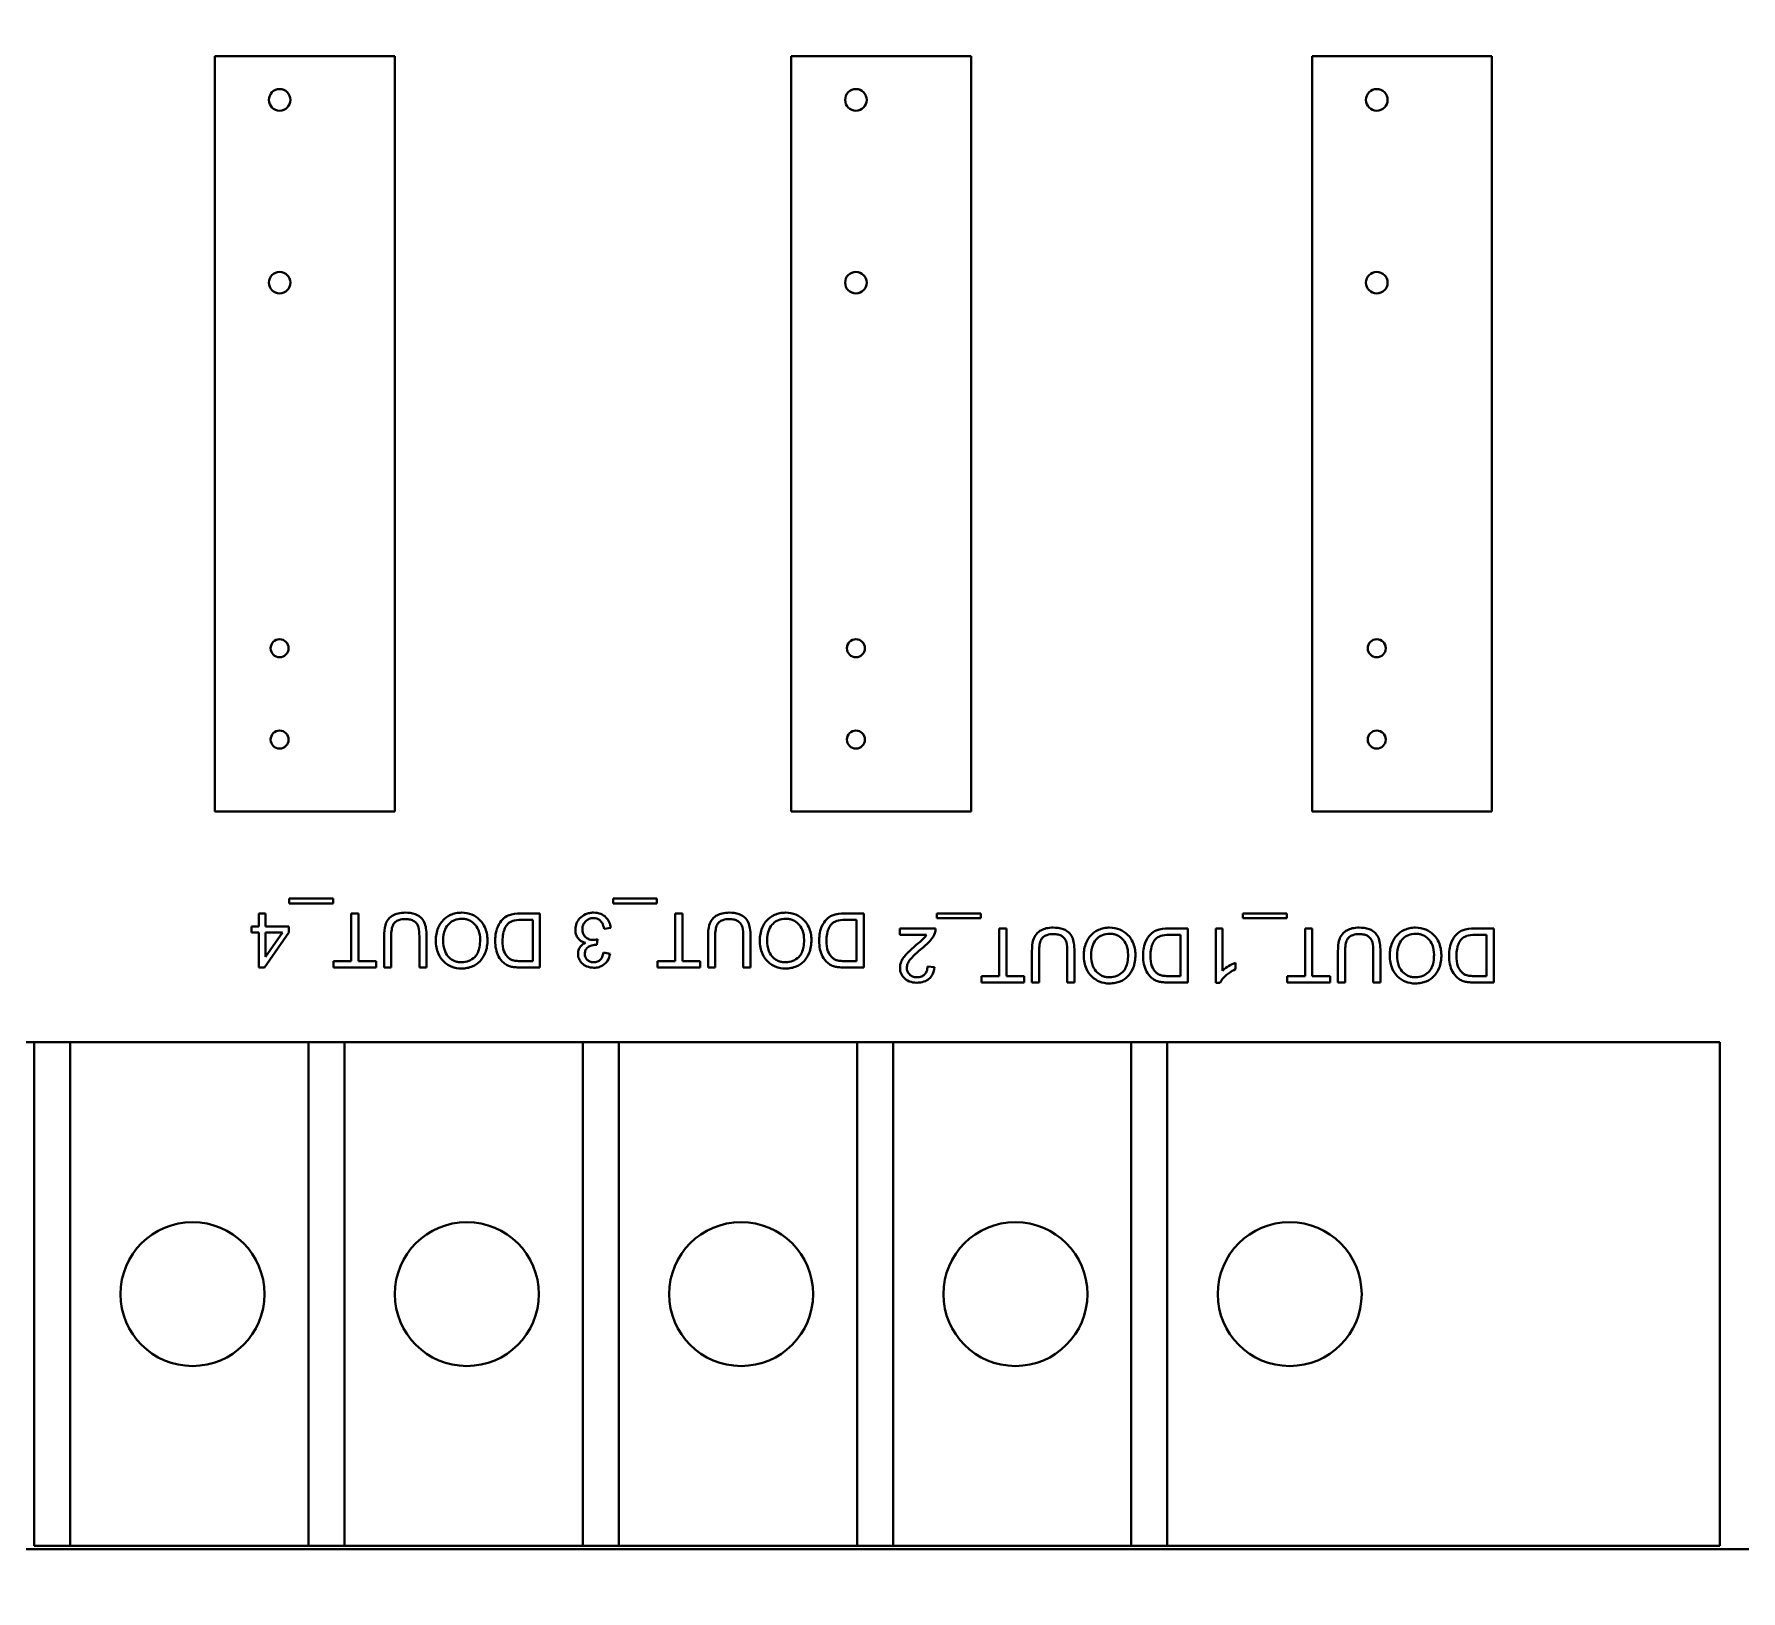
# Model space of a CAD drawing. Header units: millimetres. Extents: x 0 to 5945, y 0 to 4205.
# Drawn here: x 1756.53 to 1803.94, y 302.19 to 345.46 of the extents above; entities that cross this region are included whole.
import ezdxf

# ---------------------------------------------------------------- set-up
doc = ezdxf.new("R2010")
doc.units = ezdxf.units.MM
doc.header["$LTSCALE"] = 5
doc.layers.add('가시적인 것(ISO)', color=3, linetype='Continuous', lineweight=40)
doc.layers.add('해치(ISO)', color=7, linetype='Continuous', lineweight=18)

msp = doc.modelspace()

# ---------------------------------------------------------------- hatches: boundary and pattern name
at = {"layer": '해치(ISO)'}
h = msp.add_hatch(dxfattribs=at)
h.set_pattern_fill('ANSI31', color=256, scale=127, angle=75.0002, style=0)
h.set_pattern_definition([(120.0002, (0, 0), (-13.74813, -7.93754), [])])
h.paths.add_polyline_path([(1602.237, 257.352), (2132.237, 257.352), (2132.237, 827.352), (1602.237, 827.352), (1602.237, 766.852), (1602.237, 707.852), (1602.237, 376.852), (1602.237, 317.852)])
h.paths.add_polyline_path([(1604.237, 259.352), (1604.237, 825.352), (2130.237, 825.352), (2130.237, 259.352)], flags=0)
edge = h.paths.add_edge_path()
edge.add_ellipse((1657.237, 307.352), major_axis=(-4, 0), ratio=1, start_angle=0, end_angle=360)
h.paths.add_polyline_path([(2102.237, 287.352), (2102.237, 797.352), (1632.237, 797.352), (1632.237, 287.352)])
h.paths.add_polyline_path([(1634.237, 289.352), (1634.237, 795.352), (2100.237, 795.352), (2100.237, 289.352)], flags=0)
h = msp.add_hatch(dxfattribs=at)
h.set_pattern_fill('ANSI31', color=256, scale=127, angle=90.0002, style=0)
h.set_pattern_definition([(135.0002, (0, 0), (-11.22528, -11.22536), [])])
edge = h.paths.add_edge_path()
edge.add_line((2117.821, 285.352), (2117.821, 799.352))
edge.add_ellipse((2104.437, 799.352), major_axis=(13.384, 0), ratio=1, start_angle=0, end_angle=90)
edge.add_line((2104.437, 812.736), (1630.437, 812.736))
edge.add_ellipse((1630.437, 799.352), major_axis=(0, 13.384), ratio=1, start_angle=0, end_angle=90)
edge.add_line((1617.053, 799.352), (1617.053, 285.352))
edge.add_ellipse((1630.437, 285.352), major_axis=(-13.384, 0), ratio=1, start_angle=0, end_angle=90)
edge.add_line((1630.437, 271.967), (1867.387, 271.967))
edge.add_line((1867.387, 271.967), (1867.387, 284.311))
edge.add_line((1867.387, 284.311), (1630.437, 284.311))
edge.add_ellipse((1630.437, 285.352), major_axis=(0, -1.041), ratio=1, start_angle=270, end_angle=360, ccw=False)
edge.add_line((1629.396, 285.352), (1629.396, 799.352))
edge.add_ellipse((1630.437, 799.352), major_axis=(-1.041, 0), ratio=1, start_angle=270, end_angle=360, ccw=False)
edge.add_line((1630.437, 800.392), (2104.437, 800.392))
edge.add_ellipse((2104.437, 799.352), major_axis=(0, 1.041), ratio=1, start_angle=270, end_angle=360, ccw=False)
edge.add_line((2105.478, 799.352), (2105.478, 285.352))
edge.add_ellipse((2104.437, 285.352), major_axis=(1.041, 0), ratio=1, start_angle=270, end_angle=360, ccw=False)
edge.add_line((2104.437, 284.311), (1867.487, 284.311))
edge.add_line((1867.487, 284.311), (1867.487, 271.967))
edge.add_line((1867.487, 271.967), (2104.437, 271.967))
edge.add_ellipse((2104.437, 285.352), major_axis=(0, -13.384), ratio=1, start_angle=0, end_angle=90)

# ---------------------------------------------------------------- linework, layer by layer
at = {"layer": '가시적인 것(ISO)'}
for p, q in [((1766.544, 344.844), (1761.548, 344.844)), ((1761.548, 344.844), (1761.548, 323.853)), ((1766.544, 323.853), (1766.544, 344.844)), ((1782.554, 344.844), (1777.558, 344.844)), ((1777.558, 344.844), (1777.558, 323.853)), ((1782.554, 323.853), (1782.554, 344.844)), ((1797.024, 344.844), (1792.028, 344.844)), ((1792.028, 344.844), (1792.028, 323.853)), ((1797.024, 323.853), (1797.024, 344.844)), ((1761.548, 323.853), (1766.544, 323.853)), ((1777.558, 323.853), (1782.554, 323.853)), ((1792.028, 323.853), (1797.024, 323.853)), ((1762.957, 321.018), (1762.772, 321.018)), ((1762.772, 321.018), (1762.772, 320.659)), ((1762.957, 320.659), (1762.957, 321.018)), ((1764.83, 321.434), (1763.609, 321.434)), ((1763.609, 321.434), (1763.609, 321.301)), ((1763.609, 321.301), (1764.83, 321.301)), ((1764.83, 321.301), (1764.83, 321.434)), ((1765.536, 321.018), (1765.337, 321.018)), ((1765.337, 321.018), (1765.337, 319.695)), ((1765.536, 319.695), (1765.536, 321.018)), ((1770.575, 321.018), (1770.034, 321.018)), ((1770.575, 319.518), (1770.575, 321.018)), ((1773.83, 321.434), (1772.609, 321.434)), ((1772.609, 321.434), (1772.609, 321.301)), ((1772.609, 321.301), (1773.83, 321.301)), ((1773.83, 321.301), (1773.83, 321.434)), ((1774.536, 321.018), (1774.337, 321.018)), ((1774.337, 321.018), (1774.337, 319.695)), ((1774.536, 319.695), (1774.536, 321.018)), ((1779.575, 321.018), (1779.034, 321.018)), ((1779.575, 319.518), (1779.575, 321.018)), ((1782.83, 321.018), (1781.609, 321.018)), ((1781.609, 321.018), (1781.609, 320.885)), ((1782.83, 320.885), (1782.83, 321.018)), ((1791.33, 321.018), (1790.109, 321.018)), ((1790.109, 321.018), (1790.109, 320.885)), ((1791.33, 320.885), (1791.33, 321.018)), ((1762.772, 320.659), (1762.57, 320.659)), ((1762.57, 320.659), (1762.57, 320.489)), ((1763.607, 320.659), (1762.957, 320.659)), ((1763.607, 320.489), (1763.607, 320.659)), ((1770.056, 320.84), (1770.377, 320.84)), ((1770.377, 320.84), (1770.377, 319.695)), ((1772.361, 320.596), (1772.545, 320.62)), ((1779.056, 320.84), (1779.377, 320.84)), ((1779.377, 320.84), (1779.377, 319.695)), ((1781.571, 320.602), (1780.579, 320.602)), ((1780.579, 320.602), (1780.579, 320.424)), ((1781.609, 320.885), (1782.83, 320.885)), ((1783.536, 320.602), (1783.337, 320.602)), ((1783.337, 320.602), (1783.337, 319.279)), ((1783.536, 319.279), (1783.536, 320.602)), ((1788.575, 320.602), (1788.034, 320.602)), ((1788.575, 319.102), (1788.575, 320.602)), ((1789.538, 320.602), (1789.354, 320.602)), ((1789.354, 320.602), (1789.354, 319.096)), ((1789.538, 319.429), (1789.538, 320.602)), ((1790.109, 320.885), (1791.33, 320.885)), ((1792.036, 320.602), (1791.837, 320.602)), ((1791.837, 320.602), (1791.837, 319.279)), ((1792.036, 319.279), (1792.036, 320.602)), ((1797.075, 320.602), (1796.534, 320.602)), ((1797.075, 319.102), (1797.075, 320.602)), ((1762.57, 320.489), (1762.772, 320.489)), ((1762.772, 320.489), (1762.772, 319.518)), ((1762.923, 319.518), (1763.607, 320.489)), ((1762.957, 319.813), (1762.957, 320.489)), ((1762.957, 320.489), (1763.426, 320.489)), ((1763.426, 320.489), (1762.957, 319.813)), ((1766.248, 320.384), (1766.248, 319.518)), ((1766.447, 319.518), (1766.447, 320.383)), ((1767.229, 320.383), (1767.229, 319.518)), ((1767.428, 319.518), (1767.428, 320.384)), ((1772.162, 320.145), (1772.182, 320.307)), ((1775.248, 320.384), (1775.248, 319.518)), ((1775.447, 319.518), (1775.447, 320.383)), ((1776.229, 320.383), (1776.229, 319.518)), ((1776.428, 319.518), (1776.428, 320.384)), ((1780.579, 320.424), (1781.314, 320.424)), ((1788.056, 320.424), (1788.377, 320.424)), ((1788.377, 320.424), (1788.377, 319.279)), ((1796.556, 320.424), (1796.877, 320.424)), ((1796.877, 320.424), (1796.877, 319.279)), ((1765.337, 319.695), (1764.841, 319.695)), ((1764.841, 319.695), (1764.841, 319.518)), ((1766.03, 319.695), (1765.536, 319.695)), ((1766.03, 319.518), (1766.03, 319.695)), ((1770.377, 319.695), (1770.061, 319.695)), ((1772.527, 319.901), (1772.343, 319.934)), ((1774.337, 319.695), (1773.841, 319.695)), ((1773.841, 319.695), (1773.841, 319.518)), ((1775.03, 319.695), (1774.536, 319.695)), ((1775.03, 319.518), (1775.03, 319.695)), ((1779.377, 319.695), (1779.061, 319.695)), ((1784.248, 319.968), (1784.248, 319.102)), ((1784.447, 319.102), (1784.447, 319.967)), ((1785.229, 319.967), (1785.229, 319.102)), ((1785.428, 319.102), (1785.428, 319.968)), ((1789.906, 319.472), (1789.906, 319.65)), ((1792.748, 319.968), (1792.748, 319.102)), ((1792.947, 319.102), (1792.947, 319.967)), ((1793.729, 319.967), (1793.729, 319.102)), ((1793.928, 319.102), (1793.928, 319.968)), ((1762.772, 319.518), (1762.923, 319.518)), ((1764.841, 319.518), (1766.03, 319.518)), ((1766.248, 319.518), (1766.447, 319.518)), ((1767.229, 319.518), (1767.428, 319.518)), ((1770.059, 319.518), (1770.575, 319.518)), ((1773.841, 319.518), (1775.03, 319.518)), ((1775.248, 319.518), (1775.447, 319.518)), ((1776.229, 319.518), (1776.428, 319.518)), ((1779.059, 319.518), (1779.575, 319.518)), ((1781.536, 319.529), (1781.346, 319.549)), ((1783.337, 319.279), (1782.841, 319.279)), ((1782.841, 319.279), (1782.841, 319.102)), ((1782.841, 319.102), (1784.03, 319.102)), ((1784.03, 319.279), (1783.536, 319.279)), ((1784.03, 319.102), (1784.03, 319.279)), ((1784.248, 319.102), (1784.447, 319.102)), ((1785.229, 319.102), (1785.428, 319.102)), ((1788.059, 319.102), (1788.575, 319.102)), ((1788.377, 319.279), (1788.061, 319.279)), ((1791.837, 319.279), (1791.341, 319.279)), ((1791.341, 319.279), (1791.341, 319.102)), ((1791.341, 319.102), (1792.53, 319.102)), ((1792.53, 319.279), (1792.036, 319.279)), ((1792.53, 319.102), (1792.53, 319.279)), ((1792.748, 319.102), (1792.947, 319.102)), ((1793.729, 319.102), (1793.928, 319.102)), ((1796.559, 319.102), (1797.075, 319.102)), ((1796.877, 319.279), (1796.561, 319.279)), ((1789.354, 319.096), (1789.473, 319.096)), ((1756.527, 317.441), (1749.907, 317.441)), ((1756.527, 317.441), (1756.527, 303.442)), ((1757.527, 317.441), (1756.527, 317.441)), ((1757.527, 303.442), (1757.527, 317.441)), ((1764.147, 317.441), (1757.527, 317.441)), ((1764.147, 317.441), (1764.147, 303.442)), ((1765.147, 317.441), (1764.147, 317.441)), ((1765.147, 303.442), (1765.147, 317.441)), ((1771.767, 317.441), (1765.147, 317.441)), ((1771.767, 317.441), (1771.767, 303.442)), ((1772.767, 317.441), (1771.767, 317.441)), ((1772.767, 303.442), (1772.767, 317.441)), ((1779.387, 317.441), (1772.767, 317.441)), ((1779.387, 317.441), (1779.387, 303.442)), ((1780.387, 317.441), (1779.387, 317.441)), ((1780.387, 303.442), (1780.387, 317.441)), ((1787.007, 317.441), (1780.387, 317.441)), ((1787.007, 317.441), (1787.007, 303.442)), ((1788.007, 317.441), (1787.007, 317.441)), ((1788.007, 303.442), (1788.007, 317.441)), ((1803.356, 317.441), (1788.007, 317.441)), ((1803.356, 303.442), (1803.356, 317.441)), ((1687.237, 303.352), (1857.237, 303.352)), ((1756.527, 303.442), (1757.527, 303.442)), ((1757.527, 303.442), (1764.147, 303.442)), ((1764.147, 303.442), (1765.147, 303.442)), ((1765.147, 303.442), (1771.767, 303.442)), ((1771.767, 303.442), (1772.767, 303.442)), ((1772.767, 303.442), (1779.387, 303.442)), ((1779.387, 303.442), (1780.387, 303.442)), ((1780.387, 303.442), (1787.007, 303.442)), ((1787.007, 303.442), (1788.007, 303.442)), ((1788.007, 303.442), (1803.356, 303.442))]:
    msp.add_line(p, q, dxfattribs=at)
for centre, radius in [((1763.347, 343.632), 0.3), ((1779.357, 343.632), 0.3), ((1793.827, 343.632), 0.3), ((1763.347, 338.552), 0.3), ((1779.357, 338.552), 0.3), ((1793.827, 338.552), 0.3), ((1763.347, 328.392), 0.25), ((1779.357, 328.392), 0.25), ((1793.827, 328.392), 0.25), ((1763.347, 325.852), 0.25), ((1779.357, 325.852), 0.25), ((1793.827, 325.852), 0.25), ((1760.927, 310.442), 2), ((1768.547, 310.442), 2), ((1776.167, 310.442), 2), ((1783.787, 310.442), 2), ((1791.407, 310.442), 2)]:
    msp.add_circle(centre, radius, dxfattribs=at)
for points, knots in [([(1766.835, 321.043), (1766.771, 321.043), (1766.706, 321.037), (1766.59, 321.011), (1766.539, 320.992), (1766.47, 320.952), (1766.412, 320.916), (1766.322, 320.803), (1766.299, 320.751), (1766.257, 320.605), (1766.248, 320.494), (1766.248, 320.384)], [-0.1827395, -0.1827395, -0.1827395, -0.1827395, -0.1243095, -0.1243095, -0.0742781, -0.0742781, -0.0514626, -0.0514626, -0.0329561, -0.0329561, 0, 0, 0, 0]), ([(1767.428, 320.384), (1767.428, 320.458), (1767.424, 320.536), (1767.403, 320.665), (1767.388, 320.723), (1767.341, 320.826), (1767.31, 320.869), (1767.24, 320.933), (1767.192, 320.971), (1767.027, 321.032), (1766.928, 321.043), (1766.835, 321.043)], [-0.1666428, -0.1666428, -0.1666428, -0.1666428, -0.120317, -0.120317, -0.0849202, -0.0849202, -0.0527526, -0.0527526, -0.028158, -0.028158, 0, 0, 0, 0]), ([(1768.403, 321.043), (1768.35, 321.043), (1768.297, 321.038), (1768.193, 321.016), (1768.144, 320.999), (1767.993, 320.932), (1767.93, 320.877), (1767.827, 320.773), (1767.782, 320.692), (1767.706, 320.508), (1767.686, 320.39), (1767.686, 320.27)], [-0.08052814, -0.08052814, -0.08052814, -0.08052814, -0.075448, -0.075448, -0.0704261, -0.0704261, -0.05969695, -0.05969695, -0.03604414, -0.03604414, 0, 0, 0, 0]), ([(1769.121, 320.287), (1769.121, 320.348), (1769.115, 320.407), (1769.09, 320.525), (1769.072, 320.582), (1769.02, 320.698), (1768.977, 320.774), (1768.842, 320.907), (1768.768, 320.956), (1768.598, 321.026), (1768.502, 321.043), (1768.403, 321.043)], [-0.1419282, -0.1419282, -0.1419282, -0.1419282, -0.11405, -0.11405, -0.0863552, -0.0863552, -0.0554723, -0.0554723, -0.0295193, -0.0295193, 0, 0, 0, 0]), ([(1770.034, 321.018), (1769.937, 321.018), (1769.811, 321.008), (1769.637, 320.936), (1769.587, 320.902), (1769.493, 320.808), (1769.446, 320.747), (1769.344, 320.496), (1769.335, 320.352), (1769.335, 320.26)], [-0.1013045, -0.1013045, -0.1013045, -0.1013045, -0.0660401, -0.0660401, -0.0467074, -0.0467074, -0.0277304, -0.0277304, 0, 0, 0, 0]), ([(1772.069, 321.043), (1772.029, 321.043), (1771.99, 321.04), (1771.916, 321.025), (1771.881, 321.014), (1771.78, 320.971), (1771.729, 320.93), (1771.65, 320.848), (1771.619, 320.802), (1771.574, 320.694), (1771.563, 320.635), (1771.563, 320.574)], [-0.06985908, -0.06985908, -0.06985908, -0.06985908, -0.0607385, -0.0607385, -0.05217226, -0.05217226, -0.03520118, -0.03520118, -0.01818642, -0.01818642, 0, 0, 0, 0]), ([(1772.545, 320.62), (1772.54, 320.676), (1772.527, 320.73), (1772.481, 320.83), (1772.45, 320.873), (1772.369, 320.953), (1772.321, 320.985), (1772.205, 321.032), (1772.137, 321.043), (1772.069, 321.043)], [-0.06885089, -0.06885089, -0.06885089, -0.06885089, -0.0529579, -0.0529579, -0.03766992, -0.03766992, -0.02055925, -0.02055925, 0, 0, 0, 0]), ([(1775.835, 321.043), (1775.771, 321.043), (1775.706, 321.037), (1775.59, 321.011), (1775.539, 320.992), (1775.47, 320.952), (1775.412, 320.916), (1775.322, 320.803), (1775.299, 320.751), (1775.257, 320.605), (1775.248, 320.494), (1775.248, 320.384)], [-0.1827395, -0.1827395, -0.1827395, -0.1827395, -0.1243095, -0.1243095, -0.0742781, -0.0742781, -0.0514626, -0.0514626, -0.0329561, -0.0329561, 0, 0, 0, 0]), ([(1776.428, 320.384), (1776.428, 320.458), (1776.424, 320.536), (1776.403, 320.665), (1776.388, 320.723), (1776.341, 320.826), (1776.31, 320.869), (1776.24, 320.933), (1776.192, 320.971), (1776.027, 321.032), (1775.928, 321.043), (1775.835, 321.043)], [-0.1666428, -0.1666428, -0.1666428, -0.1666428, -0.120317, -0.120317, -0.0849202, -0.0849202, -0.0527526, -0.0527526, -0.028158, -0.028158, 0, 0, 0, 0]), ([(1777.403, 321.043), (1777.35, 321.043), (1777.297, 321.038), (1777.193, 321.016), (1777.144, 320.999), (1776.993, 320.932), (1776.93, 320.877), (1776.827, 320.773), (1776.782, 320.692), (1776.706, 320.508), (1776.686, 320.39), (1776.686, 320.27)], [-0.08052814, -0.08052814, -0.08052814, -0.08052814, -0.075448, -0.075448, -0.0704261, -0.0704261, -0.05969695, -0.05969695, -0.03604414, -0.03604414, 0, 0, 0, 0]), ([(1778.121, 320.287), (1778.121, 320.348), (1778.115, 320.407), (1778.09, 320.525), (1778.072, 320.582), (1778.02, 320.698), (1777.977, 320.774), (1777.842, 320.907), (1777.768, 320.956), (1777.598, 321.026), (1777.502, 321.043), (1777.403, 321.043)], [-0.1419282, -0.1419282, -0.1419282, -0.1419282, -0.11405, -0.11405, -0.0863552, -0.0863552, -0.0554723, -0.0554723, -0.0295193, -0.0295193, 0, 0, 0, 0]), ([(1779.034, 321.018), (1778.937, 321.018), (1778.811, 321.008), (1778.637, 320.936), (1778.587, 320.902), (1778.493, 320.808), (1778.446, 320.747), (1778.344, 320.496), (1778.335, 320.352), (1778.335, 320.26)], [-0.1013045, -0.1013045, -0.1013045, -0.1013045, -0.0660401, -0.0660401, -0.0467074, -0.0467074, -0.0277304, -0.0277304, 0, 0, 0, 0]), ([(1766.447, 320.383), (1766.447, 320.445), (1766.45, 320.512), (1766.469, 320.618), (1766.481, 320.666), (1766.518, 320.739), (1766.536, 320.762), (1766.588, 320.807), (1766.622, 320.824), (1766.719, 320.857), (1766.788, 320.863), (1766.852, 320.863)], [-0.06580544, -0.06580544, -0.06580544, -0.06580544, -0.05062257, -0.05062257, -0.03951225, -0.03951225, -0.0306635, -0.0306635, -0.01915675, -0.01915675, 0, 0, 0, 0]), ([(1766.852, 320.863), (1766.893, 320.863), (1766.934, 320.859), (1767.019, 320.839), (1767.052, 320.823), (1767.106, 320.791), (1767.132, 320.768), (1767.183, 320.702), (1767.197, 320.663), (1767.224, 320.564), (1767.229, 320.471), (1767.229, 320.383)], [-0.0552723, -0.0552723, -0.0552723, -0.0552723, -0.05006966, -0.05006966, -0.04418631, -0.04418631, -0.03650006, -0.03650006, -0.02622502, -0.02622502, 0, 0, 0, 0]), ([(1767.891, 320.268), (1767.891, 320.371), (1767.905, 320.478), (1767.974, 320.642), (1768.013, 320.694), (1768.099, 320.778), (1768.149, 320.812), (1768.268, 320.861), (1768.336, 320.872), (1768.404, 320.872)], [-0.08165834, -0.08165834, -0.08165834, -0.08165834, -0.05685822, -0.05685822, -0.03882835, -0.03882835, -0.0205962, -0.0205962, 0, 0, 0, 0]), ([(1768.404, 320.872), (1768.44, 320.872), (1768.475, 320.869), (1768.543, 320.856), (1768.575, 320.847), (1768.665, 320.808), (1768.717, 320.772), (1768.795, 320.692), (1768.838, 320.639), (1768.904, 320.472), (1768.917, 320.38), (1768.917, 320.289)], [-0.1304948, -0.1304948, -0.1304948, -0.1304948, -0.1101568, -0.1101568, -0.0908219, -0.0908219, -0.0538229, -0.0538229, -0.0272604, -0.0272604, 0, 0, 0, 0]), ([(1769.54, 320.256), (1769.54, 320.323), (1769.544, 320.391), (1769.57, 320.53), (1769.59, 320.579), (1769.627, 320.658), (1769.654, 320.7), (1769.689, 320.735)], [-0.03646535, -0.03646535, -0.03646535, -0.03646535, -0.02628406, -0.02628406, -0.01488015, -0.01488015, 0, 0, 0, 0]), ([(1769.689, 320.735), (1769.707, 320.753), (1769.726, 320.768), (1769.776, 320.797), (1769.805, 320.807), (1769.886, 320.833), (1769.968, 320.84), (1770.056, 320.84)], [-0.03972134, -0.03972134, -0.03972134, -0.03972134, -0.03404767, -0.03404767, -0.02637667, -0.02637667, 0, 0, 0, 0]), ([(1771.563, 320.574), (1771.563, 320.534), (1771.567, 320.494), (1771.587, 320.42), (1771.601, 320.386), (1771.64, 320.325), (1771.667, 320.292), (1771.748, 320.235), (1771.795, 320.216), (1771.843, 320.205)], [-0.0613968, -0.0613968, -0.0613968, -0.0613968, -0.04487794, -0.04487794, -0.02976308, -0.02976308, -0.0150421, -0.0150421, 0, 0, 0, 0]), ([(1771.759, 320.578), (1771.759, 320.6), (1771.761, 320.623), (1771.769, 320.666), (1771.775, 320.687), (1771.802, 320.749), (1771.828, 320.781), (1771.881, 320.832), (1771.912, 320.853), (1771.985, 320.884), (1772.026, 320.891), (1772.067, 320.891)], [-0.04480517, -0.04480517, -0.04480517, -0.04480517, -0.03953756, -0.03953756, -0.03452526, -0.03452526, -0.02387614, -0.02387614, -0.01249682, -0.01249682, 0, 0, 0, 0]), ([(1772.053, 320.286), (1772.01, 320.286), (1771.968, 320.293), (1771.896, 320.323), (1771.866, 320.343), (1771.814, 320.397), (1771.794, 320.426), (1771.765, 320.496), (1771.759, 320.537), (1771.759, 320.578)], [-0.04828106, -0.04828106, -0.04828106, -0.04828106, -0.03456334, -0.03456334, -0.02296734, -0.02296734, -0.01228332, -0.01228332, 0, 0, 0, 0]), ([(1772.067, 320.891), (1772.098, 320.891), (1772.128, 320.887), (1772.184, 320.869), (1772.21, 320.856), (1772.264, 320.815), (1772.286, 320.788), (1772.332, 320.709), (1772.35, 320.651), (1772.361, 320.596)], [-0.04276956, -0.04276956, -0.04276956, -0.04276956, -0.03481239, -0.03481239, -0.02718734, -0.02718734, -0.01690671, -0.01690671, 0, 0, 0, 0]), ([(1775.447, 320.383), (1775.447, 320.445), (1775.45, 320.512), (1775.469, 320.618), (1775.481, 320.666), (1775.518, 320.739), (1775.536, 320.762), (1775.588, 320.807), (1775.622, 320.824), (1775.719, 320.857), (1775.788, 320.863), (1775.852, 320.863)], [-0.06580544, -0.06580544, -0.06580544, -0.06580544, -0.05062257, -0.05062257, -0.03951225, -0.03951225, -0.0306635, -0.0306635, -0.01915675, -0.01915675, 0, 0, 0, 0]), ([(1775.852, 320.863), (1775.893, 320.863), (1775.934, 320.859), (1776.019, 320.839), (1776.052, 320.823), (1776.106, 320.791), (1776.132, 320.768), (1776.183, 320.702), (1776.197, 320.663), (1776.224, 320.564), (1776.229, 320.471), (1776.229, 320.383)], [-0.0552723, -0.0552723, -0.0552723, -0.0552723, -0.05006966, -0.05006966, -0.04418631, -0.04418631, -0.03650006, -0.03650006, -0.02622502, -0.02622502, 0, 0, 0, 0]), ([(1776.891, 320.268), (1776.891, 320.371), (1776.905, 320.478), (1776.974, 320.642), (1777.013, 320.694), (1777.099, 320.778), (1777.149, 320.812), (1777.268, 320.861), (1777.336, 320.872), (1777.404, 320.872)], [-0.08165834, -0.08165834, -0.08165834, -0.08165834, -0.05685822, -0.05685822, -0.03882835, -0.03882835, -0.0205962, -0.0205962, 0, 0, 0, 0]), ([(1777.404, 320.872), (1777.44, 320.872), (1777.475, 320.869), (1777.543, 320.856), (1777.575, 320.847), (1777.665, 320.808), (1777.717, 320.772), (1777.795, 320.692), (1777.838, 320.639), (1777.904, 320.472), (1777.917, 320.38), (1777.917, 320.289)], [-0.1304948, -0.1304948, -0.1304948, -0.1304948, -0.1101568, -0.1101568, -0.0908219, -0.0908219, -0.0538229, -0.0538229, -0.0272604, -0.0272604, 0, 0, 0, 0]), ([(1778.54, 320.256), (1778.54, 320.323), (1778.544, 320.391), (1778.57, 320.53), (1778.59, 320.579), (1778.627, 320.658), (1778.654, 320.7), (1778.689, 320.735)], [-0.03646535, -0.03646535, -0.03646535, -0.03646535, -0.02628406, -0.02628406, -0.01488015, -0.01488015, 0, 0, 0, 0]), ([(1778.689, 320.735), (1778.707, 320.753), (1778.726, 320.768), (1778.776, 320.797), (1778.805, 320.807), (1778.886, 320.833), (1778.968, 320.84), (1779.056, 320.84)], [-0.03972134, -0.03972134, -0.03972134, -0.03972134, -0.03404767, -0.03404767, -0.02637667, -0.02637667, 0, 0, 0, 0]), ([(1781.549, 320.473), (1781.557, 320.494), (1781.563, 320.515), (1781.57, 320.558), (1781.571, 320.58), (1781.571, 320.602)], [-0.01312176, -0.01312176, -0.01312176, -0.01312176, -0.00656352, -0.00656352, 0, 0, 0, 0]), ([(1784.835, 320.627), (1784.771, 320.627), (1784.706, 320.621), (1784.59, 320.595), (1784.539, 320.576), (1784.47, 320.535), (1784.412, 320.499), (1784.322, 320.387), (1784.299, 320.335), (1784.257, 320.189), (1784.248, 320.078), (1784.248, 319.968)], [-0.1827395, -0.1827395, -0.1827395, -0.1827395, -0.1243095, -0.1243095, -0.0742781, -0.0742781, -0.0514626, -0.0514626, -0.0329561, -0.0329561, 0, 0, 0, 0]), ([(1785.428, 319.968), (1785.428, 320.042), (1785.424, 320.12), (1785.403, 320.248), (1785.388, 320.307), (1785.341, 320.41), (1785.31, 320.453), (1785.24, 320.517), (1785.192, 320.555), (1785.027, 320.616), (1784.928, 320.627), (1784.835, 320.627)], [-0.1666428, -0.1666428, -0.1666428, -0.1666428, -0.120317, -0.120317, -0.0849202, -0.0849202, -0.0527526, -0.0527526, -0.028158, -0.028158, 0, 0, 0, 0]), ([(1786.403, 320.627), (1786.35, 320.627), (1786.297, 320.621), (1786.193, 320.6), (1786.144, 320.583), (1785.993, 320.516), (1785.93, 320.461), (1785.827, 320.357), (1785.782, 320.276), (1785.706, 320.092), (1785.686, 319.974), (1785.686, 319.854)], [-0.08052814, -0.08052814, -0.08052814, -0.08052814, -0.075448, -0.075448, -0.0704261, -0.0704261, -0.05969695, -0.05969695, -0.03604414, -0.03604414, 0, 0, 0, 0]), ([(1787.121, 319.871), (1787.121, 319.931), (1787.115, 319.991), (1787.09, 320.109), (1787.072, 320.166), (1787.02, 320.282), (1786.977, 320.358), (1786.842, 320.491), (1786.768, 320.539), (1786.598, 320.61), (1786.502, 320.627), (1786.403, 320.627)], [-0.1419282, -0.1419282, -0.1419282, -0.1419282, -0.11405, -0.11405, -0.0863552, -0.0863552, -0.0554723, -0.0554723, -0.0295193, -0.0295193, 0, 0, 0, 0]), ([(1788.034, 320.602), (1787.937, 320.602), (1787.811, 320.592), (1787.637, 320.52), (1787.587, 320.486), (1787.493, 320.392), (1787.446, 320.331), (1787.344, 320.08), (1787.335, 319.936), (1787.335, 319.844)], [-0.1013045, -0.1013045, -0.1013045, -0.1013045, -0.0660401, -0.0660401, -0.0467074, -0.0467074, -0.0277304, -0.0277304, 0, 0, 0, 0]), ([(1793.335, 320.627), (1793.271, 320.627), (1793.206, 320.621), (1793.09, 320.595), (1793.039, 320.576), (1792.97, 320.535), (1792.912, 320.499), (1792.822, 320.387), (1792.799, 320.335), (1792.757, 320.189), (1792.748, 320.078), (1792.748, 319.968)], [-0.1827395, -0.1827395, -0.1827395, -0.1827395, -0.1243095, -0.1243095, -0.0742781, -0.0742781, -0.0514626, -0.0514626, -0.0329561, -0.0329561, 0, 0, 0, 0]), ([(1793.928, 319.968), (1793.928, 320.042), (1793.924, 320.12), (1793.903, 320.248), (1793.888, 320.307), (1793.841, 320.41), (1793.81, 320.453), (1793.74, 320.517), (1793.692, 320.555), (1793.527, 320.616), (1793.428, 320.627), (1793.335, 320.627)], [-0.1666428, -0.1666428, -0.1666428, -0.1666428, -0.120317, -0.120317, -0.0849202, -0.0849202, -0.0527526, -0.0527526, -0.028158, -0.028158, 0, 0, 0, 0]), ([(1794.903, 320.627), (1794.85, 320.627), (1794.797, 320.621), (1794.693, 320.6), (1794.644, 320.583), (1794.493, 320.516), (1794.43, 320.461), (1794.327, 320.357), (1794.282, 320.276), (1794.206, 320.092), (1794.186, 319.974), (1794.186, 319.854)], [-0.08052814, -0.08052814, -0.08052814, -0.08052814, -0.075448, -0.075448, -0.0704261, -0.0704261, -0.05969695, -0.05969695, -0.03604414, -0.03604414, 0, 0, 0, 0]), ([(1795.621, 319.871), (1795.621, 319.931), (1795.615, 319.991), (1795.59, 320.109), (1795.572, 320.166), (1795.52, 320.282), (1795.477, 320.358), (1795.342, 320.491), (1795.268, 320.539), (1795.098, 320.61), (1795.002, 320.627), (1794.903, 320.627)], [-0.1419282, -0.1419282, -0.1419282, -0.1419282, -0.11405, -0.11405, -0.0863552, -0.0863552, -0.0554723, -0.0554723, -0.0295193, -0.0295193, 0, 0, 0, 0]), ([(1796.534, 320.602), (1796.437, 320.602), (1796.311, 320.592), (1796.137, 320.52), (1796.087, 320.486), (1795.993, 320.392), (1795.946, 320.331), (1795.844, 320.08), (1795.835, 319.936), (1795.835, 319.844)], [-0.1013045, -0.1013045, -0.1013045, -0.1013045, -0.0660401, -0.0660401, -0.0467074, -0.0467074, -0.0277304, -0.0277304, 0, 0, 0, 0]), ([(1767.686, 320.27), (1767.686, 320.205), (1767.692, 320.14), (1767.716, 320.016), (1767.734, 319.958), (1767.802, 319.8), (1767.856, 319.734), (1767.978, 319.611), (1768.065, 319.568), (1768.208, 319.508), (1768.304, 319.491), (1768.403, 319.491)], [-0.06480513, -0.06480513, -0.06480513, -0.06480513, -0.05981322, -0.05981322, -0.05512545, -0.05512545, -0.04655354, -0.04655354, -0.0296574, -0.0296574, 0, 0, 0, 0]), ([(1768.402, 319.662), (1768.365, 319.662), (1768.329, 319.665), (1768.258, 319.68), (1768.224, 319.691), (1768.149, 319.725), (1768.096, 319.756), (1768.013, 319.842), (1767.973, 319.895), (1767.905, 320.068), (1767.891, 320.168), (1767.891, 320.268)], [-0.1516136, -0.1516136, -0.1516136, -0.1516136, -0.1220791, -0.1220791, -0.0935316, -0.0935316, -0.0558687, -0.0558687, -0.0298206, -0.0298206, 0, 0, 0, 0]), ([(1768.917, 320.289), (1768.917, 320.222), (1768.912, 320.153), (1768.89, 320.032), (1768.874, 319.977), (1768.829, 319.883), (1768.802, 319.842), (1768.72, 319.763), (1768.664, 319.725), (1768.54, 319.674), (1768.472, 319.662), (1768.402, 319.662)], [-0.09205293, -0.09205293, -0.09205293, -0.09205293, -0.07187986, -0.07187986, -0.05512906, -0.05512906, -0.04039251, -0.04039251, -0.02097998, -0.02097998, 0, 0, 0, 0]), ([(1768.403, 319.491), (1768.456, 319.491), (1768.508, 319.496), (1768.608, 319.515), (1768.655, 319.529), (1768.782, 319.583), (1768.853, 319.633), (1768.956, 319.738), (1769.015, 319.809), (1769.105, 320.038), (1769.121, 320.163), (1769.121, 320.287)], [-0.1914347, -0.1914347, -0.1914347, -0.1914347, -0.1588981, -0.1588981, -0.1283406, -0.1283406, -0.0734868, -0.0734868, -0.0371408, -0.0371408, 0, 0, 0, 0]), ([(1769.335, 320.26), (1769.335, 320.181), (1769.342, 320.101), (1769.374, 319.95), (1769.398, 319.883), (1769.465, 319.756), (1769.512, 319.696), (1769.572, 319.647)], [-0.06427655, -0.06427655, -0.06427655, -0.06427655, -0.04327347, -0.04327347, -0.02318587, -0.02318587, 0, 0, 0, 0]), ([(1769.805, 319.726), (1769.779, 319.736), (1769.755, 319.749), (1769.709, 319.782), (1769.688, 319.801), (1769.64, 319.856), (1769.606, 319.901), (1769.55, 320.057), (1769.54, 320.156), (1769.54, 320.256)], [-0.08863704, -0.08863704, -0.08863704, -0.08863704, -0.07259706, -0.07259706, -0.05563873, -0.05563873, -0.02994642, -0.02994642, 0, 0, 0, 0]), ([(1771.843, 320.205), (1771.802, 320.186), (1771.763, 320.161), (1771.694, 320.094), (1771.674, 320.056), (1771.644, 319.986), (1771.636, 319.944), (1771.636, 319.901)], [-0.03177885, -0.03177885, -0.03177885, -0.03177885, -0.0229015, -0.0229015, -0.0130002, -0.0130002, 0, 0, 0, 0]), ([(1771.826, 319.897), (1771.826, 319.916), (1771.828, 319.935), (1771.835, 319.97), (1771.84, 319.986), (1771.857, 320.025), (1771.872, 320.046), (1771.922, 320.092), (1771.96, 320.109), (1772.03, 320.139), (1772.081, 320.148), (1772.133, 320.148)], [-0.03345342, -0.03345342, -0.03345342, -0.03345342, -0.03023829, -0.03023829, -0.02729522, -0.02729522, -0.02280998, -0.02280998, -0.01561743, -0.01561743, 0, 0, 0, 0]), ([(1772.182, 320.307), (1772.159, 320.3), (1772.134, 320.295), (1772.092, 320.288), (1772.072, 320.286), (1772.053, 320.286)], [-0.01294612, -0.01294612, -0.01294612, -0.01294612, -0.00574067, -0.00574067, 0, 0, 0, 0]), ([(1772.133, 320.148), (1772.137, 320.148), (1772.141, 320.147), (1772.151, 320.147), (1772.157, 320.146), (1772.162, 320.145)], [-0.002882985, -0.002882985, -0.002882985, -0.002882985, -0.001682254, -0.001682254, 0, 0, 0, 0]), ([(1776.686, 320.27), (1776.686, 320.205), (1776.692, 320.14), (1776.716, 320.016), (1776.734, 319.958), (1776.802, 319.8), (1776.856, 319.734), (1776.978, 319.611), (1777.065, 319.568), (1777.208, 319.508), (1777.304, 319.491), (1777.403, 319.491)], [-0.06480513, -0.06480513, -0.06480513, -0.06480513, -0.05981322, -0.05981322, -0.05512545, -0.05512545, -0.04655354, -0.04655354, -0.0296574, -0.0296574, 0, 0, 0, 0]), ([(1777.402, 319.662), (1777.365, 319.662), (1777.329, 319.665), (1777.258, 319.68), (1777.224, 319.691), (1777.149, 319.725), (1777.096, 319.756), (1777.013, 319.842), (1776.973, 319.895), (1776.905, 320.068), (1776.891, 320.168), (1776.891, 320.268)], [-0.1516136, -0.1516136, -0.1516136, -0.1516136, -0.1220791, -0.1220791, -0.0935316, -0.0935316, -0.0558687, -0.0558687, -0.0298206, -0.0298206, 0, 0, 0, 0]), ([(1777.917, 320.289), (1777.917, 320.222), (1777.912, 320.153), (1777.89, 320.032), (1777.874, 319.977), (1777.829, 319.883), (1777.802, 319.842), (1777.72, 319.763), (1777.664, 319.725), (1777.54, 319.674), (1777.472, 319.662), (1777.402, 319.662)], [-0.09205293, -0.09205293, -0.09205293, -0.09205293, -0.07187986, -0.07187986, -0.05512906, -0.05512906, -0.04039251, -0.04039251, -0.02097998, -0.02097998, 0, 0, 0, 0]), ([(1777.403, 319.491), (1777.456, 319.491), (1777.508, 319.496), (1777.608, 319.515), (1777.655, 319.529), (1777.782, 319.583), (1777.853, 319.633), (1777.956, 319.738), (1778.015, 319.809), (1778.105, 320.038), (1778.121, 320.163), (1778.121, 320.287)], [-0.1914347, -0.1914347, -0.1914347, -0.1914347, -0.1588981, -0.1588981, -0.1283406, -0.1283406, -0.0734868, -0.0734868, -0.0371408, -0.0371408, 0, 0, 0, 0]), ([(1778.335, 320.26), (1778.335, 320.181), (1778.342, 320.101), (1778.374, 319.95), (1778.398, 319.883), (1778.465, 319.756), (1778.512, 319.696), (1778.572, 319.647)], [-0.06427655, -0.06427655, -0.06427655, -0.06427655, -0.04327347, -0.04327347, -0.02318587, -0.02318587, 0, 0, 0, 0]), ([(1778.805, 319.726), (1778.779, 319.736), (1778.755, 319.749), (1778.709, 319.782), (1778.688, 319.801), (1778.64, 319.856), (1778.606, 319.901), (1778.55, 320.057), (1778.54, 320.156), (1778.54, 320.256)], [-0.08863704, -0.08863704, -0.08863704, -0.08863704, -0.07259706, -0.07259706, -0.05563873, -0.05563873, -0.02994642, -0.02994642, 0, 0, 0, 0]), ([(1781.024, 320.136), (1780.852, 319.99), (1780.779, 319.915), (1780.661, 319.783), (1780.63, 319.719), (1780.593, 319.628), (1780.582, 319.571), (1780.582, 319.512)], [-0.03516027, -0.03516027, -0.03516027, -0.03516027, -0.0294768, -0.0294768, -0.01769867, -0.01769867, 0, 0, 0, 0]), ([(1781.314, 320.424), (1781.292, 320.388), (1781.266, 320.355), (1781.172, 320.255), (1781.097, 320.197), (1781.024, 320.136)], [-0.04103729, -0.04103729, -0.04103729, -0.04103729, -0.02838873, -0.02838873, 0, 0, 0, 0]), ([(1781.186, 320.047), (1781.283, 320.126), (1781.372, 320.207), (1781.483, 320.34), (1781.523, 320.404), (1781.549, 320.473)], [-0.05177971, -0.05177971, -0.05177971, -0.05177971, -0.02233854, -0.02233854, 0, 0, 0, 0]), ([(1784.447, 319.967), (1784.447, 320.029), (1784.45, 320.096), (1784.469, 320.202), (1784.481, 320.249), (1784.518, 320.323), (1784.536, 320.346), (1784.588, 320.391), (1784.622, 320.408), (1784.719, 320.441), (1784.788, 320.447), (1784.852, 320.447)], [-0.06580544, -0.06580544, -0.06580544, -0.06580544, -0.05062257, -0.05062257, -0.03951225, -0.03951225, -0.0306635, -0.0306635, -0.01915675, -0.01915675, 0, 0, 0, 0]), ([(1784.852, 320.447), (1784.893, 320.447), (1784.934, 320.443), (1785.019, 320.423), (1785.052, 320.407), (1785.106, 320.375), (1785.132, 320.352), (1785.183, 320.286), (1785.197, 320.247), (1785.224, 320.148), (1785.229, 320.054), (1785.229, 319.967)], [-0.0552723, -0.0552723, -0.0552723, -0.0552723, -0.05006966, -0.05006966, -0.04418631, -0.04418631, -0.03650006, -0.03650006, -0.02622502, -0.02622502, 0, 0, 0, 0]), ([(1785.891, 319.852), (1785.891, 319.955), (1785.905, 320.061), (1785.974, 320.226), (1786.013, 320.278), (1786.099, 320.362), (1786.149, 320.396), (1786.268, 320.445), (1786.336, 320.456), (1786.404, 320.456)], [-0.08165834, -0.08165834, -0.08165834, -0.08165834, -0.05685822, -0.05685822, -0.03882835, -0.03882835, -0.0205962, -0.0205962, 0, 0, 0, 0]), ([(1786.404, 320.456), (1786.44, 320.456), (1786.475, 320.453), (1786.543, 320.44), (1786.575, 320.431), (1786.665, 320.392), (1786.717, 320.355), (1786.795, 320.276), (1786.838, 320.223), (1786.904, 320.056), (1786.917, 319.964), (1786.917, 319.873)], [-0.1304948, -0.1304948, -0.1304948, -0.1304948, -0.1101568, -0.1101568, -0.0908219, -0.0908219, -0.0538229, -0.0538229, -0.0272604, -0.0272604, 0, 0, 0, 0]), ([(1787.54, 319.84), (1787.54, 319.907), (1787.544, 319.975), (1787.57, 320.114), (1787.59, 320.163), (1787.627, 320.242), (1787.654, 320.284), (1787.689, 320.319)], [-0.03646535, -0.03646535, -0.03646535, -0.03646535, -0.02628406, -0.02628406, -0.01488015, -0.01488015, 0, 0, 0, 0]), ([(1787.689, 320.319), (1787.707, 320.337), (1787.726, 320.351), (1787.776, 320.38), (1787.805, 320.391), (1787.886, 320.417), (1787.968, 320.424), (1788.056, 320.424)], [-0.03972134, -0.03972134, -0.03972134, -0.03972134, -0.03404767, -0.03404767, -0.02637667, -0.02637667, 0, 0, 0, 0]), ([(1792.947, 319.967), (1792.947, 320.029), (1792.95, 320.096), (1792.969, 320.202), (1792.981, 320.249), (1793.018, 320.323), (1793.036, 320.346), (1793.088, 320.391), (1793.122, 320.408), (1793.219, 320.441), (1793.288, 320.447), (1793.352, 320.447)], [-0.06580544, -0.06580544, -0.06580544, -0.06580544, -0.05062257, -0.05062257, -0.03951225, -0.03951225, -0.0306635, -0.0306635, -0.01915675, -0.01915675, 0, 0, 0, 0]), ([(1793.352, 320.447), (1793.393, 320.447), (1793.434, 320.443), (1793.519, 320.423), (1793.552, 320.407), (1793.606, 320.375), (1793.632, 320.352), (1793.683, 320.286), (1793.697, 320.247), (1793.724, 320.148), (1793.729, 320.054), (1793.729, 319.967)], [-0.0552723, -0.0552723, -0.0552723, -0.0552723, -0.05006966, -0.05006966, -0.04418631, -0.04418631, -0.03650006, -0.03650006, -0.02622502, -0.02622502, 0, 0, 0, 0]), ([(1794.391, 319.852), (1794.391, 319.955), (1794.405, 320.061), (1794.474, 320.226), (1794.513, 320.278), (1794.599, 320.362), (1794.649, 320.396), (1794.768, 320.445), (1794.836, 320.456), (1794.904, 320.456)], [-0.08165834, -0.08165834, -0.08165834, -0.08165834, -0.05685822, -0.05685822, -0.03882835, -0.03882835, -0.0205962, -0.0205962, 0, 0, 0, 0]), ([(1794.904, 320.456), (1794.94, 320.456), (1794.975, 320.453), (1795.043, 320.44), (1795.075, 320.431), (1795.165, 320.392), (1795.217, 320.355), (1795.295, 320.276), (1795.338, 320.223), (1795.404, 320.056), (1795.417, 319.964), (1795.417, 319.873)], [-0.1304948, -0.1304948, -0.1304948, -0.1304948, -0.1101568, -0.1101568, -0.0908219, -0.0908219, -0.0538229, -0.0538229, -0.0272604, -0.0272604, 0, 0, 0, 0]), ([(1796.04, 319.84), (1796.04, 319.907), (1796.044, 319.975), (1796.07, 320.114), (1796.09, 320.163), (1796.127, 320.242), (1796.154, 320.284), (1796.189, 320.319)], [-0.03646535, -0.03646535, -0.03646535, -0.03646535, -0.02628406, -0.02628406, -0.01488015, -0.01488015, 0, 0, 0, 0]), ([(1796.189, 320.319), (1796.207, 320.337), (1796.226, 320.351), (1796.276, 320.38), (1796.305, 320.391), (1796.386, 320.417), (1796.468, 320.424), (1796.556, 320.424)], [-0.03972134, -0.03972134, -0.03972134, -0.03972134, -0.03404767, -0.03404767, -0.02637667, -0.02637667, 0, 0, 0, 0]), ([(1769.572, 319.647), (1769.602, 319.621), (1769.636, 319.599), (1769.71, 319.563), (1769.75, 319.549), (1769.791, 319.539)], [-0.02477761, -0.02477761, -0.02477761, -0.02477761, -0.01271181, -0.01271181, 0, 0, 0, 0]), ([(1770.061, 319.695), (1770.012, 319.695), (1769.958, 319.697), (1769.872, 319.707), (1769.835, 319.714), (1769.805, 319.726)], [-0.02271504, -0.02271504, -0.02271504, -0.02271504, -0.00972271, -0.00972271, 0, 0, 0, 0]), ([(1771.636, 319.901), (1771.636, 319.876), (1771.639, 319.851), (1771.649, 319.803), (1771.656, 319.779), (1771.681, 319.723), (1771.705, 319.68), (1771.785, 319.599), (1771.834, 319.57), (1771.944, 319.524), (1772.009, 319.512), (1772.075, 319.512)], [-0.07233212, -0.07233212, -0.07233212, -0.07233212, -0.0618739, -0.0618739, -0.05139769, -0.05139769, -0.03589481, -0.03589481, -0.02003156, -0.02003156, 0, 0, 0, 0]), ([(1772.072, 319.663), (1772.053, 319.663), (1772.034, 319.664), (1771.998, 319.671), (1771.981, 319.676), (1771.937, 319.695), (1771.912, 319.711), (1771.87, 319.754), (1771.854, 319.777), (1771.831, 319.833), (1771.826, 319.865), (1771.826, 319.897)], [-0.03959792, -0.03959792, -0.03959792, -0.03959792, -0.03345358, -0.03345358, -0.02773396, -0.02773396, -0.01817037, -0.01817037, -0.00966614, -0.00966614, 0, 0, 0, 0]), ([(1772.343, 319.934), (1772.337, 319.892), (1772.326, 319.849), (1772.294, 319.782), (1772.277, 319.756), (1772.239, 319.718), (1772.214, 319.698), (1772.144, 319.669), (1772.108, 319.663), (1772.072, 319.663)], [-0.06301122, -0.06301122, -0.06301122, -0.06301122, -0.03990409, -0.03990409, -0.02276781, -0.02276781, -0.01085121, -0.01085121, 0, 0, 0, 0]), ([(1772.075, 319.512), (1772.124, 319.512), (1772.173, 319.518), (1772.263, 319.544), (1772.304, 319.563), (1772.372, 319.61), (1772.416, 319.646), (1772.492, 319.766), (1772.514, 319.832), (1772.527, 319.901)], [-0.09774393, -0.09774393, -0.09774393, -0.09774393, -0.06922545, -0.06922545, -0.04258642, -0.04258642, -0.02086501, -0.02086501, 0, 0, 0, 0]), ([(1778.572, 319.647), (1778.602, 319.621), (1778.636, 319.599), (1778.71, 319.563), (1778.75, 319.549), (1778.791, 319.539)], [-0.02477761, -0.02477761, -0.02477761, -0.02477761, -0.01271181, -0.01271181, 0, 0, 0, 0]), ([(1779.061, 319.695), (1779.012, 319.695), (1778.958, 319.697), (1778.872, 319.707), (1778.835, 319.714), (1778.805, 319.726)], [-0.02271504, -0.02271504, -0.02271504, -0.02271504, -0.00972271, -0.00972271, 0, 0, 0, 0]), ([(1780.771, 319.507), (1780.771, 319.545), (1780.779, 319.581), (1780.808, 319.656), (1780.831, 319.694), (1780.889, 319.772), (1780.963, 319.862), (1781.186, 320.047)], [-0.2183426, -0.2183426, -0.2183426, -0.2183426, -0.1577583, -0.1577583, -0.0869803, -0.0869803, 0, 0, 0, 0]), ([(1785.686, 319.854), (1785.686, 319.789), (1785.692, 319.724), (1785.716, 319.6), (1785.734, 319.542), (1785.802, 319.383), (1785.856, 319.318), (1785.978, 319.195), (1786.065, 319.152), (1786.208, 319.092), (1786.304, 319.075), (1786.403, 319.075)], [-0.06480513, -0.06480513, -0.06480513, -0.06480513, -0.05981322, -0.05981322, -0.05512545, -0.05512545, -0.04655354, -0.04655354, -0.0296574, -0.0296574, 0, 0, 0, 0]), ([(1786.402, 319.246), (1786.365, 319.246), (1786.329, 319.249), (1786.258, 319.264), (1786.224, 319.275), (1786.149, 319.309), (1786.096, 319.34), (1786.013, 319.426), (1785.973, 319.479), (1785.905, 319.652), (1785.891, 319.752), (1785.891, 319.852)], [-0.1516136, -0.1516136, -0.1516136, -0.1516136, -0.1220791, -0.1220791, -0.0935316, -0.0935316, -0.0558687, -0.0558687, -0.0298206, -0.0298206, 0, 0, 0, 0]), ([(1786.917, 319.873), (1786.917, 319.806), (1786.912, 319.737), (1786.89, 319.616), (1786.874, 319.561), (1786.829, 319.466), (1786.802, 319.426), (1786.72, 319.347), (1786.664, 319.309), (1786.54, 319.258), (1786.472, 319.246), (1786.402, 319.246)], [-0.09205293, -0.09205293, -0.09205293, -0.09205293, -0.07187986, -0.07187986, -0.05512906, -0.05512906, -0.04039251, -0.04039251, -0.02097998, -0.02097998, 0, 0, 0, 0]), ([(1786.403, 319.075), (1786.456, 319.075), (1786.508, 319.08), (1786.608, 319.099), (1786.655, 319.113), (1786.782, 319.167), (1786.853, 319.217), (1786.956, 319.322), (1787.015, 319.393), (1787.105, 319.621), (1787.121, 319.747), (1787.121, 319.871)], [-0.1914347, -0.1914347, -0.1914347, -0.1914347, -0.1588981, -0.1588981, -0.1283406, -0.1283406, -0.0734868, -0.0734868, -0.0371408, -0.0371408, 0, 0, 0, 0]), ([(1787.335, 319.844), (1787.335, 319.764), (1787.342, 319.685), (1787.374, 319.533), (1787.398, 319.467), (1787.465, 319.34), (1787.512, 319.28), (1787.572, 319.231)], [-0.06427655, -0.06427655, -0.06427655, -0.06427655, -0.04327347, -0.04327347, -0.02318587, -0.02318587, 0, 0, 0, 0]), ([(1787.805, 319.31), (1787.779, 319.319), (1787.755, 319.332), (1787.709, 319.365), (1787.688, 319.385), (1787.64, 319.44), (1787.606, 319.485), (1787.55, 319.641), (1787.54, 319.74), (1787.54, 319.84)], [-0.08863704, -0.08863704, -0.08863704, -0.08863704, -0.07259706, -0.07259706, -0.05563873, -0.05563873, -0.02994642, -0.02994642, 0, 0, 0, 0]), ([(1789.906, 319.65), (1789.84, 319.626), (1789.772, 319.59), (1789.675, 319.533), (1789.6, 319.488), (1789.538, 319.429)], [-0.06797462, -0.06797462, -0.06797462, -0.06797462, -0.02573644, -0.02573644, 0, 0, 0, 0]), ([(1794.186, 319.854), (1794.186, 319.789), (1794.192, 319.724), (1794.216, 319.6), (1794.234, 319.542), (1794.302, 319.383), (1794.356, 319.318), (1794.478, 319.195), (1794.565, 319.152), (1794.708, 319.092), (1794.804, 319.075), (1794.903, 319.075)], [-0.06480513, -0.06480513, -0.06480513, -0.06480513, -0.05981322, -0.05981322, -0.05512545, -0.05512545, -0.04655354, -0.04655354, -0.0296574, -0.0296574, 0, 0, 0, 0]), ([(1794.902, 319.246), (1794.865, 319.246), (1794.829, 319.249), (1794.758, 319.264), (1794.724, 319.275), (1794.649, 319.309), (1794.596, 319.34), (1794.513, 319.426), (1794.473, 319.479), (1794.405, 319.652), (1794.391, 319.752), (1794.391, 319.852)], [-0.1516136, -0.1516136, -0.1516136, -0.1516136, -0.1220791, -0.1220791, -0.0935316, -0.0935316, -0.0558687, -0.0558687, -0.0298206, -0.0298206, 0, 0, 0, 0]), ([(1795.417, 319.873), (1795.417, 319.806), (1795.412, 319.737), (1795.39, 319.616), (1795.374, 319.561), (1795.329, 319.466), (1795.302, 319.426), (1795.22, 319.347), (1795.164, 319.309), (1795.04, 319.258), (1794.972, 319.246), (1794.902, 319.246)], [-0.09205293, -0.09205293, -0.09205293, -0.09205293, -0.07187986, -0.07187986, -0.05512906, -0.05512906, -0.04039251, -0.04039251, -0.02097998, -0.02097998, 0, 0, 0, 0]), ([(1794.903, 319.075), (1794.956, 319.075), (1795.008, 319.08), (1795.108, 319.099), (1795.155, 319.113), (1795.282, 319.167), (1795.353, 319.217), (1795.456, 319.322), (1795.515, 319.393), (1795.605, 319.621), (1795.621, 319.747), (1795.621, 319.871)], [-0.1914347, -0.1914347, -0.1914347, -0.1914347, -0.1588981, -0.1588981, -0.1283406, -0.1283406, -0.0734868, -0.0734868, -0.0371408, -0.0371408, 0, 0, 0, 0]), ([(1795.835, 319.844), (1795.835, 319.764), (1795.842, 319.685), (1795.874, 319.533), (1795.898, 319.467), (1795.965, 319.34), (1796.012, 319.28), (1796.072, 319.231)], [-0.06427655, -0.06427655, -0.06427655, -0.06427655, -0.04327347, -0.04327347, -0.02318587, -0.02318587, 0, 0, 0, 0]), ([(1796.305, 319.31), (1796.279, 319.319), (1796.255, 319.332), (1796.209, 319.365), (1796.188, 319.385), (1796.14, 319.44), (1796.106, 319.485), (1796.05, 319.641), (1796.04, 319.74), (1796.04, 319.84)], [-0.08863704, -0.08863704, -0.08863704, -0.08863704, -0.07259706, -0.07259706, -0.05563873, -0.05563873, -0.02994642, -0.02994642, 0, 0, 0, 0]), ([(1769.791, 319.539), (1769.827, 319.531), (1769.868, 319.526), (1769.955, 319.519), (1770.008, 319.518), (1770.059, 319.518)], [-0.02610579, -0.02610579, -0.02610579, -0.02610579, -0.0151034, -0.0151034, 0, 0, 0, 0]), ([(1778.791, 319.539), (1778.827, 319.531), (1778.868, 319.526), (1778.955, 319.519), (1779.008, 319.518), (1779.059, 319.518)], [-0.02610579, -0.02610579, -0.02610579, -0.02610579, -0.0151034, -0.0151034, 0, 0, 0, 0]), ([(1780.582, 319.512), (1780.582, 319.456), (1780.591, 319.401), (1780.633, 319.301), (1780.664, 319.258), (1780.728, 319.195), (1780.771, 319.159), (1780.905, 319.106), (1780.977, 319.096), (1781.049, 319.096)], [-0.1091803, -0.1091803, -0.1091803, -0.1091803, -0.0754246, -0.0754246, -0.0432877, -0.0432877, -0.0215861, -0.0215861, 0, 0, 0, 0]), ([(1781.054, 319.248), (1781.031, 319.248), (1781.008, 319.25), (1780.966, 319.258), (1780.945, 319.264), (1780.903, 319.282), (1780.872, 319.299), (1780.82, 319.353), (1780.802, 319.379), (1780.777, 319.44), (1780.771, 319.473), (1780.771, 319.507)], [-0.05529017, -0.05529017, -0.05529017, -0.05529017, -0.04364616, -0.04364616, -0.0328661, -0.0328661, -0.0197072, -0.0197072, -0.01028467, -0.01028467, 0, 0, 0, 0]), ([(1781.049, 319.096), (1781.116, 319.096), (1781.184, 319.104), (1781.299, 319.143), (1781.345, 319.169), (1781.415, 319.228), (1781.452, 319.267), (1781.514, 319.389), (1781.53, 319.459), (1781.536, 319.529)], [-0.1036663, -0.1036663, -0.1036663, -0.1036663, -0.0688957, -0.0688957, -0.0410421, -0.0410421, -0.0211527, -0.0211527, 0, 0, 0, 0]), ([(1781.346, 319.549), (1781.346, 319.502), (1781.339, 319.455), (1781.304, 319.371), (1781.282, 319.344), (1781.24, 319.302), (1781.211, 319.283), (1781.139, 319.254), (1781.097, 319.248), (1781.054, 319.248)], [-0.03879416, -0.03879416, -0.03879416, -0.03879416, -0.03076592, -0.03076592, -0.0232504, -0.0232504, -0.01285481, -0.01285481, 0, 0, 0, 0]), ([(1787.572, 319.231), (1787.602, 319.204), (1787.636, 319.183), (1787.71, 319.146), (1787.75, 319.133), (1787.791, 319.123)], [-0.02477761, -0.02477761, -0.02477761, -0.02477761, -0.01271181, -0.01271181, 0, 0, 0, 0]), ([(1787.791, 319.123), (1787.827, 319.115), (1787.868, 319.11), (1787.955, 319.103), (1788.008, 319.102), (1788.059, 319.102)], [-0.02610579, -0.02610579, -0.02610579, -0.02610579, -0.0151034, -0.0151034, 0, 0, 0, 0]), ([(1788.061, 319.279), (1788.012, 319.279), (1787.958, 319.281), (1787.872, 319.291), (1787.835, 319.298), (1787.805, 319.31)], [-0.02271504, -0.02271504, -0.02271504, -0.02271504, -0.00972271, -0.00972271, 0, 0, 0, 0]), ([(1789.473, 319.096), (1789.508, 319.168), (1789.569, 319.236), (1789.679, 319.335), (1789.765, 319.406), (1789.906, 319.472)], [-0.1204348, -0.1204348, -0.1204348, -0.1204348, -0.0467866, -0.0467866, 0, 0, 0, 0]), ([(1796.072, 319.231), (1796.102, 319.204), (1796.136, 319.183), (1796.21, 319.146), (1796.25, 319.133), (1796.291, 319.123)], [-0.02477761, -0.02477761, -0.02477761, -0.02477761, -0.01271181, -0.01271181, 0, 0, 0, 0]), ([(1796.291, 319.123), (1796.327, 319.115), (1796.368, 319.11), (1796.455, 319.103), (1796.508, 319.102), (1796.559, 319.102)], [-0.02610579, -0.02610579, -0.02610579, -0.02610579, -0.0151034, -0.0151034, 0, 0, 0, 0]), ([(1796.561, 319.279), (1796.512, 319.279), (1796.458, 319.281), (1796.372, 319.291), (1796.335, 319.298), (1796.305, 319.31)], [-0.02271504, -0.02271504, -0.02271504, -0.02271504, -0.00972271, -0.00972271, 0, 0, 0, 0])]:
    msp.add_open_spline(points, degree=3, knots=knots, dxfattribs=at)

doc.saveas('drawing.dxf')
